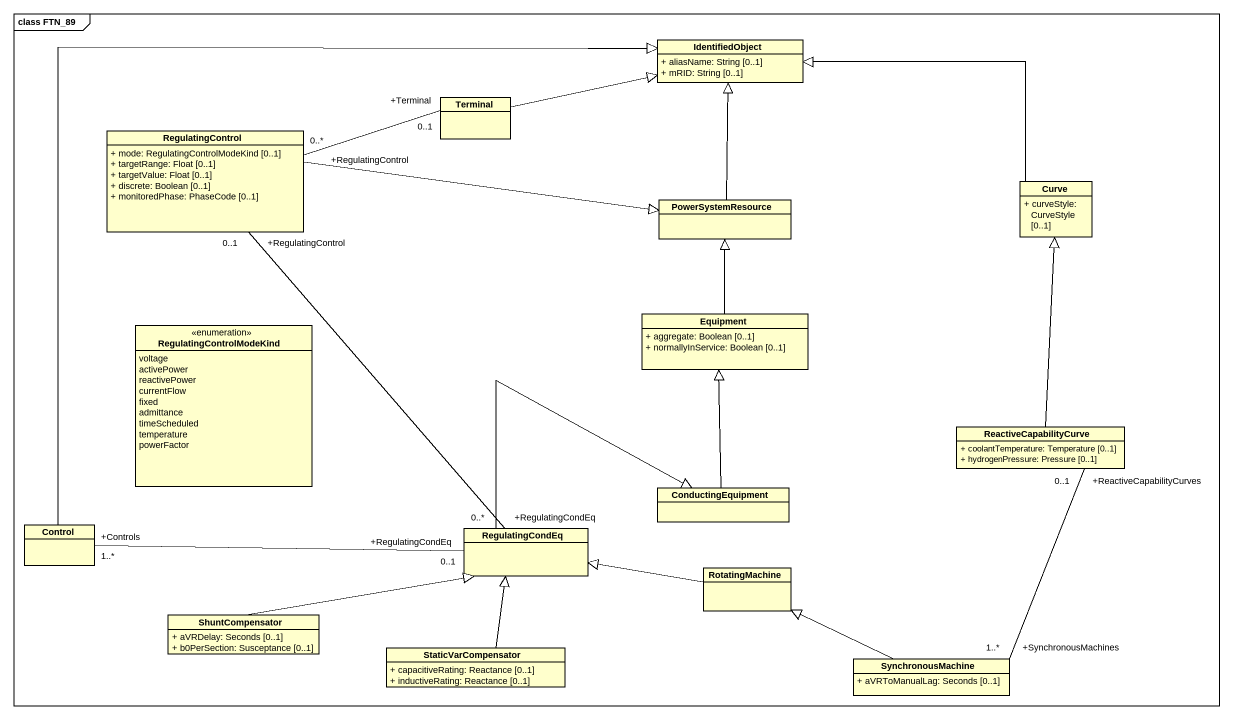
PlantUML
@startuml
mainframe class FTN_89
hide circle
hide empty members
skinparam classAttributeIconSize 0
class IdentifiedObject {
  + aliasName: String [0..1]
  + mRID: String [0..1]
}
class Terminal
class RegulatingControl {
  + mode: RegulatingControlModeKind [0..1]
  + targetRange: Float [0..1]
  + targetValue: Float [0..1]
  + discrete: Boolean [0..1]
  + monitoredPhase: PhaseCode [0..1]
}
class PowerSystemResource
class Curve {
  + curveStyle: CurveStyle [0..1]
}
enum RegulatingControlModeKind {
  voltage
  activePower
  reactivePower
  currentFlow
  fixed
  admittance
  timeScheduled
  temperature
  powerFactor
}
class Equipment {
  + aggregate: Boolean [0..1]
  + normallyInService: Boolean [0..1]
}
class ReactiveCapabilityCurve {
  + coolantTemperature: Temperature [0..1]
  + hydrogenPressure: Pressure [0..1]
}
class ConductingEquipment
class "Control" as Control_
class RegulatingCondEq
class RotatingMachine
class ShuntCompensator {
  + aVRDelay: Seconds [0..1]
  + b0PerSection: Susceptance [0..1]
}
class StaticVarCompensator {
  + capacitiveRating: Reactance [0..1]
  + inductiveRating: Reactance [0..1]
}
class SynchronousMachine {
  + aVRToManualLag: Seconds [0..1]
}
Terminal -right-|> IdentifiedObject
Terminal "+Terminal\n0..1" -left- "+RegulatingControl\n0..*" RegulatingControl
RegulatingControl -right-|> PowerSystemResource
PowerSystemResource -up-|> IdentifiedObject
Curve -left-|> IdentifiedObject
Equipment -up-|> PowerSystemResource
ReactiveCapabilityCurve -up-|> Curve
ReactiveCapabilityCurve "+ReactiveCapabilityCurves\n0..1" -- "+SynchronousMachines\n1..*" SynchronousMachine
ConductingEquipment -up-|> Equipment
Control_ -up-|> IdentifiedObject
RegulatingCondEq "+RegulatingCondEq\n0..*" -up- "+RegulatingControl\n0..1" RegulatingControl
RegulatingCondEq -right-|> ConductingEquipment
RegulatingCondEq "+RegulatingCondEq\n0..1" -left- "+Controls\n1..*" Control_
RotatingMachine -left-|> RegulatingCondEq
ShuntCompensator -right-|> RegulatingCondEq
StaticVarCompensator -up-|> RegulatingCondEq
SynchronousMachine -left-|> RotatingMachine
@enduml
